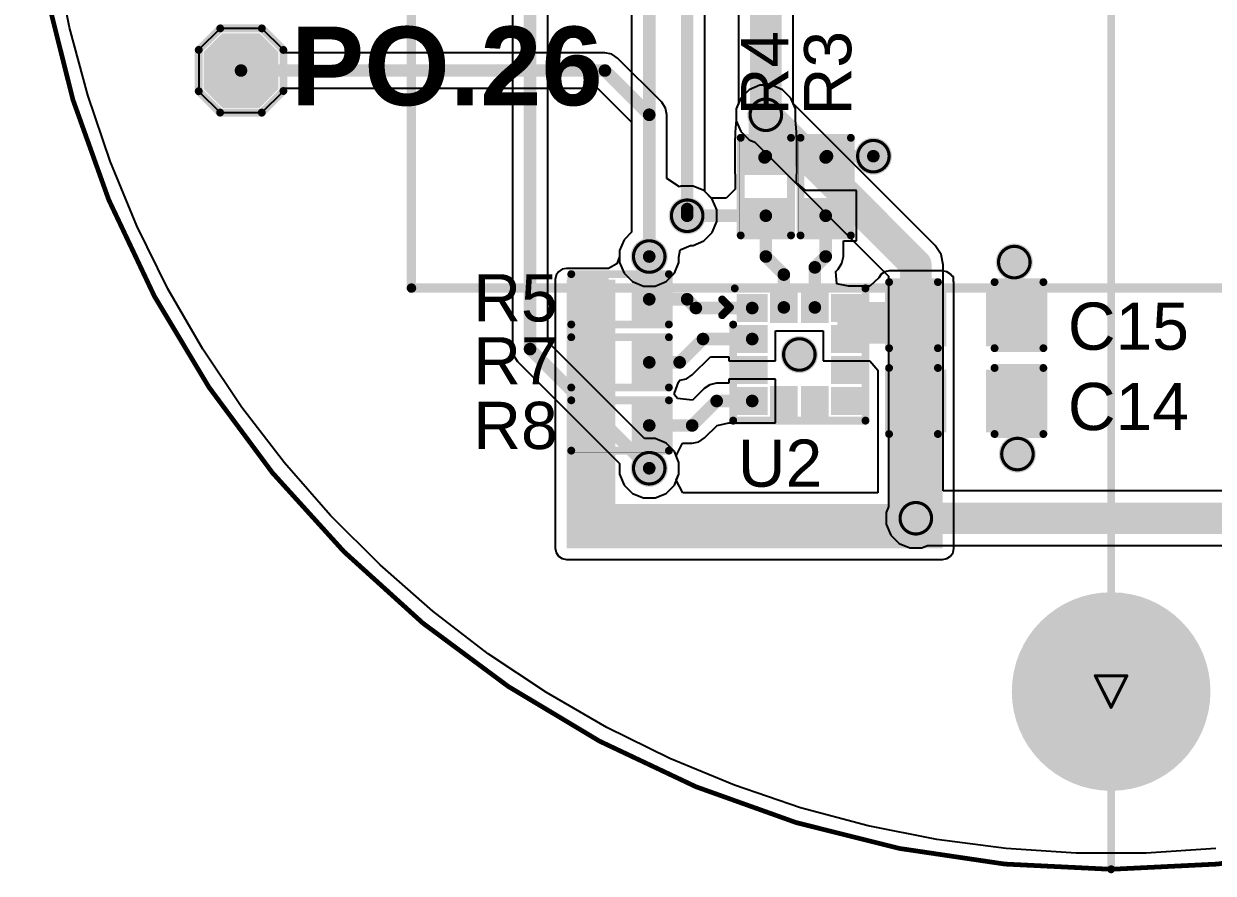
# Model space of a CAD drawing. Header units: inches. Extents: x -18 to 345, y -18 to 43.
# Drawn here: x -17.54 to 1.65, y -17.56 to -3.86 of the extents above; entities that cross this region are included whole.
import ezdxf

# ---------------------------------------------------------------- set-up
doc = ezdxf.new("R2010")
doc.units = ezdxf.units.IN
for name, color, linetype in [('Board Outline', 216, 'Continuous'), ('Bottom Layer', 5, 'Continuous'), ('Bottom Overlay', 54, 'Continuous'), ('Bottom Solder', 6, 'Continuous'), ('Drill Drawing', 1, 'Continuous'), ('Mechanical 1', 6, 'Continuous'), ('Multi-Layer', 9, 'Continuous'), ('Pad Holes', 156, 'Continuous'), ('Top Layer', 1, 'Continuous'), ('Top Overlay', 2, 'Continuous'), ('Top Paste', 8, 'Continuous'), ('Top Solder', 216, 'Continuous'), ('Via Holes', 16, 'Continuous')]:
    doc.layers.add(name, color=color, linetype=linetype)
doc.styles.add('Arial', font='', dxfattribs={"height": 0.2})
doc.styles.add('Arial_Bold', font='', dxfattribs={"height": 0.2})
doc.styles.get('Arial').set_extended_font_data('Arial')
doc.styles.get('Arial_Bold').set_extended_font_data('Arial', bold=True)

# ---------------------------------------------------------------- blocks, each defined once
blk = doc.blocks.new('12_LGA__2_2__5')
at = {"layer": 'Top Layer'}
for points in [[(-0.425, 0.96), (-0.075, 0.96), (-0.075, 0.56), (-0.425, 0.56)], [(0.075, 0.96), (0.425, 0.96), (0.425, 0.56), (0.075, 0.56)], [(-0.96, 0.925), (-0.56, 0.925), (-0.56, 0.575), (-0.96, 0.575)], [(0.56, 0.925), (0.96, 0.925), (0.96, 0.575), (0.56, 0.575)], [(-0.96, 0.425), (-0.56, 0.425), (-0.56, 0.075), (-0.96, 0.075)], [(0.56, 0.425), (0.96, 0.425), (0.96, 0.075), (0.56, 0.075)], [(-0.96, -0.075), (-0.56, -0.075), (-0.56, -0.425), (-0.96, -0.425)], [(0.56, -0.075), (0.96, -0.075), (0.96, -0.425), (0.56, -0.425)], [(-0.96, -0.575), (-0.56, -0.575), (-0.56, -0.925), (-0.96, -0.925)], [(-0.425, -0.56), (-0.075, -0.56), (-0.075, -0.96), (-0.425, -0.96)], [(0.075, -0.56), (0.425, -0.56), (0.425, -0.96), (0.075, -0.96)], [(0.56, -0.575), (0.96, -0.575), (0.96, -0.925), (0.56, -0.925)]]:
    blk.add_hatch(color=1, dxfattribs=at).paths.add_polyline_path(points)
at = {"layer": 'Top Paste'}
for points in [[(-0.425, 0.96), (-0.075, 0.96), (-0.075, 0.56), (-0.425, 0.56)], [(0.075, 0.96), (0.425, 0.96), (0.425, 0.56), (0.075, 0.56)], [(-0.96, 0.925), (-0.56, 0.925), (-0.56, 0.575), (-0.96, 0.575)], [(0.56, 0.925), (0.96, 0.925), (0.96, 0.575), (0.56, 0.575)], [(-0.96, 0.425), (-0.56, 0.425), (-0.56, 0.075), (-0.96, 0.075)], [(0.56, 0.425), (0.96, 0.425), (0.96, 0.075), (0.56, 0.075)], [(-0.96, -0.075), (-0.56, -0.075), (-0.56, -0.425), (-0.96, -0.425)], [(0.56, -0.075), (0.96, -0.075), (0.96, -0.425), (0.56, -0.425)], [(-0.96, -0.575), (-0.56, -0.575), (-0.56, -0.925), (-0.96, -0.925)], [(-0.425, -0.56), (-0.075, -0.56), (-0.075, -0.96), (-0.425, -0.96)], [(0.075, -0.56), (0.425, -0.56), (0.425, -0.96), (0.075, -0.96)], [(0.56, -0.575), (0.96, -0.575), (0.96, -0.925), (0.56, -0.925)]]:
    blk.add_hatch(color=8, dxfattribs=at).paths.add_polyline_path(points)
at = {"layer": 'Top Solder'}
for points in [[(-1.01, 0.975), (-0.51, 0.975), (-0.51, 0.525), (-1.01, 0.525)], [(-0.475, 1.01), (-0.025, 1.01), (-0.025, 0.51), (-0.475, 0.51)], [(0.025, 1.01), (0.475, 1.01), (0.475, 0.51), (0.025, 0.51)], [(0.51, 0.975), (1.01, 0.975), (1.01, 0.525), (0.51, 0.525)], [(-1.01, 0.475), (-0.51, 0.475), (-0.51, 0.025), (-1.01, 0.025)], [(0.51, 0.475), (1.01, 0.475), (1.01, 0.025), (0.51, 0.025)], [(-1.01, -0.025), (-0.51, -0.025), (-0.51, -0.475), (-1.01, -0.475)], [(0.51, -0.025), (1.01, -0.025), (1.01, -0.475), (0.51, -0.475)], [(-1.01, -0.525), (-0.51, -0.525), (-0.51, -0.975), (-1.01, -0.975)], [(-0.475, -0.51), (-0.025, -0.51), (-0.025, -1.01), (-0.475, -1.01)], [(0.025, -0.51), (0.475, -0.51), (0.475, -1.01), (0.025, -1.01)], [(0.51, -0.525), (1.01, -0.525), (1.01, -0.975), (0.51, -0.975)]]:
    blk.add_hatch(color=216, dxfattribs=at).paths.add_polyline_path(points)
at = {"layer": 'Top Overlay', "const_width": 0.127}
for points in [[(-1.041, 1.067), (1.067, 1.067)], [(1.067, -1.067), (1.067, 1.067)], [(-1.245, 0.635), (-1.245, 0.889)], [(-1.245, 0.889), (-1.118, 0.762)], [(-1.245, 0.635), (-1.118, 0.762)], [(-1.067, -1.067), (-1.067, 0.483)], [(-1.067, -1.067), (1.067, -1.067)]]:
    blk.add_lwpolyline(points, dxfattribs=at)
at = {"layer": 'Top Overlay', "const_width": 0.0635}
for points in [[(-1.073, 1.067, 1), (-1.01, 1.067, 1)], [(1.035, 1.067, 1), (1.099, 1.067, 1)], [(1.035, 1.067, 1), (1.099, 1.067, 1)], [(-1.276, 0.889, 1), (-1.213, 0.889, 1)], [(-1.276, 0.889, 1), (-1.213, 0.889, 1)], [(-1.149, 0.762, 1), (-1.086, 0.762, 1)], [(-1.149, 0.762, 1), (-1.086, 0.762, 1)], [(-1.276, 0.635, 1), (-1.213, 0.635, 1)], [(-1.276, 0.635, 1), (-1.213, 0.635, 1)], [(-1.099, 0.483, 1), (-1.035, 0.483, 1)], [(-1.099, -1.067, 1), (-1.035, -1.067, 1)], [(-1.099, -1.067, 1), (-1.035, -1.067, 1)], [(1.035, -1.067, 1), (1.099, -1.067, 1)], [(1.035, -1.067, 1), (1.099, -1.067, 1)]]:
    blk.add_lwpolyline(points, format="xyb", close=True, dxfattribs=at)
blk = doc.blocks.new('T____________0_5___7')
at = {"layer": 'Top Layer'}
blk.add_hatch(color=1, dxfattribs=at).paths.add_polyline_path([(0.25, 0.5), (-0.25, 0.5), (-0.5, 0.25), (-0.5, -0.25), (-0.25, -0.5), (0.25, -0.5), (0.5, -0.25), (0.5, 0.25)])
at = {"layer": 'Top Paste'}
blk.add_hatch(color=8, dxfattribs=at).paths.add_polyline_path([(0.25, 0.5), (-0.25, 0.5), (-0.5, 0.25), (-0.5, -0.25), (-0.25, -0.5), (0.25, -0.5), (0.5, -0.25), (0.5, 0.25)])
at = {"layer": 'Top Solder'}
blk.add_hatch(color=216, dxfattribs=at).paths.add_polyline_path([(0.301, 0.602), (-0.301, 0.602), (-0.602, 0.301), (-0.602, -0.301), (-0.301, -0.602), (0.301, -0.602), (0.602, -0.301), (0.602, 0.301)])
at = {"layer": 'Top Overlay', "const_width": 0.127}
for points in [[(-0.682, 0.333), (-0.336, 0.68)], [(-0.336, 0.68), (0.336, 0.68)], [(0.336, 0.68), (0.684, 0.332)], [(-0.682, -0.334), (-0.682, 0.333)], [(0.684, -0.33), (0.684, 0.332)], [(-0.682, -0.334), (-0.337, -0.679)], [(0.335, -0.679), (0.684, -0.33)], [(-0.337, -0.679), (0.335, -0.679)]]:
    blk.add_lwpolyline(points, dxfattribs=at)
at = {"layer": 'Top Overlay', "const_width": 0.0635}
for points in [[(-0.367, 0.68, 1), (-0.304, 0.68, 1)], [(-0.367, 0.68, 1), (-0.304, 0.68, 1)], [(0.305, 0.68, 1), (0.368, 0.68, 1)], [(0.305, 0.68, 1), (0.368, 0.68, 1)], [(-0.714, 0.333, 1), (-0.65, 0.333, 1)], [(-0.714, 0.333, 1), (-0.65, 0.333, 1)], [(0.652, 0.332, 1), (0.715, 0.332, 1)], [(0.652, 0.332, 1), (0.715, 0.332, 1)], [(-0.714, -0.334, 1), (-0.65, -0.334, 1)], [(-0.714, -0.334, 1), (-0.65, -0.334, 1)], [(0.652, -0.33, 1), (0.715, -0.33, 1)], [(0.652, -0.33, 1), (0.715, -0.33, 1)], [(-0.369, -0.679, 1), (-0.306, -0.679, 1)], [(-0.369, -0.679, 1), (-0.306, -0.679, 1)], [(0.303, -0.679, 1), (0.367, -0.679, 1)], [(0.303, -0.679, 1), (0.367, -0.679, 1)]]:
    blk.add_lwpolyline(points, format="xyb", close=True, dxfattribs=at)
blk = doc.blocks.new('R___0402_13')
at = {"layer": 'Top Layer'}
for points in [[(-0.699, -0.318), (-0.699, 0.318), (-0.241, 0.318), (-0.241, -0.318)], [(0.241, -0.318), (0.241, 0.318), (0.699, 0.318), (0.699, -0.318)]]:
    blk.add_hatch(color=1, dxfattribs=at).paths.add_polyline_path(points)
at = {"layer": 'Top Paste'}
for points in [[(-0.699, -0.318), (-0.699, 0.318), (-0.241, 0.318), (-0.241, -0.318)], [(0.241, -0.318), (0.241, 0.318), (0.699, 0.318), (0.699, -0.318)]]:
    blk.add_hatch(color=8, dxfattribs=at).paths.add_polyline_path(points)
at = {"layer": 'Top Solder'}
for points in [[(-0.754, -0.373), (-0.754, 0.373), (-0.186, 0.373), (-0.186, -0.373)], [(0.186, -0.373), (0.186, 0.373), (0.754, 0.373), (0.754, -0.373)]]:
    blk.add_hatch(color=216, dxfattribs=at).paths.add_polyline_path(points)
at = {"layer": 'Top Overlay'}
for points, const_width in [([(-0.787, -0.406), (-0.787, 0.406)], 0.127), ([(-0.787, 0.406), (0.787, 0.406)], 0.127), ([(0.787, -0.406), (0.787, 0.406)], 0.127), ([(-0.787, -0.406), (0.787, -0.406)], 0.127), ([(-0.813, -0.432), (0.813, -0.432)], 0.00323)]:
    blk.add_lwpolyline(points, dxfattribs=dict(at, const_width=const_width))
for points, const_width in [([(-0.819, 0.406, 1), (-0.756, 0.406, 1)], 0.0635), ([(-0.819, 0.406, 1), (-0.756, 0.406, 1)], 0.0635), ([(0.756, 0.406, 1), (0.819, 0.406, 1)], 0.0635), ([(0.756, 0.406, 1), (0.819, 0.406, 1)], 0.0635), ([(-0.819, -0.406, 1), (-0.756, -0.406, 1)], 0.0635), ([(-0.819, -0.406, 1), (-0.756, -0.406, 1)], 0.0635), ([(0.756, -0.406, 1), (0.819, -0.406, 1)], 0.0635), ([(0.756, -0.406, 1), (0.819, -0.406, 1)], 0.0635), ([(-0.814, -0.432, 1), (-0.812, -0.432, 1)], 0.00161), ([(0.812, -0.432, 1), (0.814, -0.432, 1)], 0.00161)]:
    blk.add_lwpolyline(points, format="xyb", close=True, dxfattribs=dict(at, const_width=const_width))
blk = doc.blocks.new('R___0402_14')
at = {"layer": 'Top Layer'}
for points in [[(-0.699, -0.318), (-0.699, 0.318), (-0.241, 0.318), (-0.241, -0.318)], [(0.241, -0.318), (0.241, 0.318), (0.699, 0.318), (0.699, -0.318)]]:
    blk.add_hatch(color=1, dxfattribs=at).paths.add_polyline_path(points)
at = {"layer": 'Top Paste'}
for points in [[(-0.699, -0.318), (-0.699, 0.318), (-0.241, 0.318), (-0.241, -0.318)], [(0.241, -0.318), (0.241, 0.318), (0.699, 0.318), (0.699, -0.318)]]:
    blk.add_hatch(color=8, dxfattribs=at).paths.add_polyline_path(points)
at = {"layer": 'Top Solder'}
for points in [[(-0.754, -0.373), (-0.754, 0.373), (-0.186, 0.373), (-0.186, -0.373)], [(0.186, -0.373), (0.186, 0.373), (0.754, 0.373), (0.754, -0.373)]]:
    blk.add_hatch(color=216, dxfattribs=at).paths.add_polyline_path(points)
at = {"layer": 'Top Overlay'}
for points, const_width in [([(-0.787, 0.406), (-0.787, -0.406)], 0.127), ([(0.787, 0.406), (-0.787, 0.406)], 0.127), ([(0.787, 0.406), (0.787, -0.406)], 0.127), ([(0.787, -0.406), (-0.787, -0.406)], 0.127), ([(0.813, -0.432), (-0.813, -0.432)], 0.00323)]:
    blk.add_lwpolyline(points, dxfattribs=dict(at, const_width=const_width))
for points, const_width in [([(-0.819, 0.406, 1), (-0.756, 0.406, 1)], 0.0635), ([(-0.819, 0.406, 1), (-0.756, 0.406, 1)], 0.0635), ([(0.756, 0.406, 1), (0.819, 0.406, 1)], 0.0635), ([(0.756, 0.406, 1), (0.819, 0.406, 1)], 0.0635), ([(-0.819, -0.406, 1), (-0.756, -0.406, 1)], 0.0635), ([(-0.819, -0.406, 1), (-0.756, -0.406, 1)], 0.0635), ([(0.756, -0.406, 1), (0.819, -0.406, 1)], 0.0635), ([(0.756, -0.406, 1), (0.819, -0.406, 1)], 0.0635), ([(-0.814, -0.432, 1), (-0.812, -0.432, 1)], 0.00161), ([(0.812, -0.432, 1), (0.814, -0.432, 1)], 0.00161)]:
    blk.add_lwpolyline(points, format="xyb", close=True, dxfattribs=dict(at, const_width=const_width))
blk = doc.blocks.new('R___0402_16')
at = {"layer": 'Top Layer'}
for points in [[(-0.699, -0.318), (-0.699, 0.318), (-0.241, 0.318), (-0.241, -0.318)], [(0.241, -0.318), (0.241, 0.318), (0.699, 0.318), (0.699, -0.318)]]:
    blk.add_hatch(color=1, dxfattribs=at).paths.add_polyline_path(points)
at = {"layer": 'Top Paste'}
for points in [[(-0.699, -0.318), (-0.699, 0.318), (-0.241, 0.318), (-0.241, -0.318)], [(0.241, -0.318), (0.241, 0.318), (0.699, 0.318), (0.699, -0.318)]]:
    blk.add_hatch(color=8, dxfattribs=at).paths.add_polyline_path(points)
at = {"layer": 'Top Solder'}
for points in [[(-0.754, -0.373), (-0.754, 0.373), (-0.186, 0.373), (-0.186, -0.373)], [(0.186, -0.373), (0.186, 0.373), (0.754, 0.373), (0.754, -0.373)]]:
    blk.add_hatch(color=216, dxfattribs=at).paths.add_polyline_path(points)
at = {"layer": 'Top Overlay'}
for points, const_width in [([(-0.787, -0.406), (-0.787, 0.406)], 0.127), ([(-0.787, 0.406), (0.787, 0.406)], 0.127), ([(0.787, -0.406), (0.787, 0.406)], 0.127), ([(-0.787, -0.406), (0.787, -0.406)], 0.127), ([(-0.813, -0.432), (0.813, -0.432)], 0.00323)]:
    blk.add_lwpolyline(points, dxfattribs=dict(at, const_width=const_width))
for points, const_width in [([(-0.819, 0.406, 1), (-0.756, 0.406, 1)], 0.0635), ([(-0.819, 0.406, 1), (-0.756, 0.406, 1)], 0.0635), ([(0.756, 0.406, 1), (0.819, 0.406, 1)], 0.0635), ([(0.756, 0.406, 1), (0.819, 0.406, 1)], 0.0635), ([(-0.819, -0.406, 1), (-0.756, -0.406, 1)], 0.0635), ([(-0.819, -0.406, 1), (-0.756, -0.406, 1)], 0.0635), ([(0.756, -0.406, 1), (0.819, -0.406, 1)], 0.0635), ([(0.756, -0.406, 1), (0.819, -0.406, 1)], 0.0635), ([(-0.814, -0.432, 1), (-0.812, -0.432, 1)], 0.00161), ([(0.812, -0.432, 1), (0.814, -0.432, 1)], 0.00161)]:
    blk.add_lwpolyline(points, format="xyb", close=True, dxfattribs=dict(at, const_width=const_width))
blk = doc.blocks.new('R___0402_17')
at = {"layer": 'Top Layer'}
for points in [[(-0.699, -0.318), (-0.699, 0.317), (-0.241, 0.317), (-0.241, -0.318)], [(0.241, -0.318), (0.241, 0.317), (0.699, 0.317), (0.699, -0.318)]]:
    blk.add_hatch(color=1, dxfattribs=at).paths.add_polyline_path(points)
at = {"layer": 'Top Paste'}
for points in [[(-0.699, -0.318), (-0.699, 0.317), (-0.241, 0.317), (-0.241, -0.318)], [(0.241, -0.318), (0.241, 0.317), (0.699, 0.317), (0.699, -0.318)]]:
    blk.add_hatch(color=8, dxfattribs=at).paths.add_polyline_path(points)
at = {"layer": 'Top Solder'}
for points in [[(-0.754, -0.373), (-0.754, 0.373), (-0.186, 0.373), (-0.186, -0.373)], [(0.186, -0.373), (0.186, 0.373), (0.754, 0.373), (0.754, -0.373)]]:
    blk.add_hatch(color=216, dxfattribs=at).paths.add_polyline_path(points)
at = {"layer": 'Top Overlay'}
for points, const_width in [([(-0.787, -0.406), (-0.787, 0.406)], 0.127), ([(0.787, 0.406), (-0.787, 0.406)], 0.127), ([(0.787, -0.406), (0.787, 0.406)], 0.127), ([(0.787, -0.406), (-0.787, -0.406)], 0.127), ([(0.813, -0.432), (-0.813, -0.432)], 0.00323)]:
    blk.add_lwpolyline(points, dxfattribs=dict(at, const_width=const_width))
for points, const_width in [([(-0.819, 0.406, 1), (-0.756, 0.406, 1)], 0.0635), ([(-0.819, 0.406, 1), (-0.756, 0.406, 1)], 0.0635), ([(0.756, 0.406, 1), (0.819, 0.406, 1)], 0.0635), ([(0.756, 0.406, 1), (0.819, 0.406, 1)], 0.0635), ([(-0.819, -0.406, 1), (-0.756, -0.406, 1)], 0.0635), ([(-0.819, -0.406, 1), (-0.756, -0.406, 1)], 0.0635), ([(0.756, -0.406, 1), (0.819, -0.406, 1)], 0.0635), ([(0.756, -0.406, 1), (0.819, -0.406, 1)], 0.0635), ([(-0.814, -0.432, 1), (-0.812, -0.432, 1)], 0.00161), ([(0.812, -0.432, 1), (0.814, -0.432, 1)], 0.00161)]:
    blk.add_lwpolyline(points, format="xyb", close=True, dxfattribs=dict(at, const_width=const_width))
blk = doc.blocks.new('R___0402_18')
at = {"layer": 'Top Layer'}
for points in [[(-0.699, -0.318), (-0.699, 0.317), (-0.241, 0.317), (-0.241, -0.318)], [(0.241, -0.318), (0.241, 0.317), (0.699, 0.317), (0.699, -0.318)]]:
    blk.add_hatch(color=1, dxfattribs=at).paths.add_polyline_path(points)
at = {"layer": 'Top Paste'}
for points in [[(-0.699, -0.318), (-0.699, 0.317), (-0.241, 0.317), (-0.241, -0.318)], [(0.241, -0.318), (0.241, 0.317), (0.699, 0.317), (0.699, -0.318)]]:
    blk.add_hatch(color=8, dxfattribs=at).paths.add_polyline_path(points)
at = {"layer": 'Top Solder'}
for points in [[(-0.754, -0.373), (-0.754, 0.373), (-0.186, 0.373), (-0.186, -0.373)], [(0.186, -0.373), (0.186, 0.373), (0.754, 0.373), (0.754, -0.373)]]:
    blk.add_hatch(color=216, dxfattribs=at).paths.add_polyline_path(points)
at = {"layer": 'Top Overlay'}
for points, const_width in [([(-0.787, -0.406), (-0.787, 0.406)], 0.127), ([(0.787, 0.406), (-0.787, 0.406)], 0.127), ([(0.787, -0.406), (0.787, 0.406)], 0.127), ([(0.787, -0.406), (-0.787, -0.406)], 0.127), ([(0.813, -0.432), (-0.813, -0.432)], 0.00323)]:
    blk.add_lwpolyline(points, dxfattribs=dict(at, const_width=const_width))
for points, const_width in [([(-0.819, 0.406, 1), (-0.756, 0.406, 1)], 0.0635), ([(-0.819, 0.406, 1), (-0.756, 0.406, 1)], 0.0635), ([(0.756, 0.406, 1), (0.819, 0.406, 1)], 0.0635), ([(0.756, 0.406, 1), (0.819, 0.406, 1)], 0.0635), ([(-0.819, -0.406, 1), (-0.756, -0.406, 1)], 0.0635), ([(-0.819, -0.406, 1), (-0.756, -0.406, 1)], 0.0635), ([(0.756, -0.406, 1), (0.819, -0.406, 1)], 0.0635), ([(0.756, -0.406, 1), (0.819, -0.406, 1)], 0.0635), ([(-0.814, -0.432, 1), (-0.812, -0.432, 1)], 0.00161), ([(0.812, -0.432, 1), (0.814, -0.432, 1)], 0.00161)]:
    blk.add_lwpolyline(points, format="xyb", close=True, dxfattribs=dict(at, const_width=const_width))
blk = doc.blocks.new('CR2032_BS_6_1_B_25')
at = {"layer": 'Bottom Overlay', "const_width": 0.152}
for points in [[(-11.286, -8.122), (-11.286, -2.029)], [(-11.286, -8.122), (10.967, -8.122)]]:
    blk.add_lwpolyline(points, dxfattribs=at)
at = {"layer": 'Bottom Overlay', "const_width": 0.0762}
blk.add_lwpolyline([(-11.324, -8.122, 1), (-11.247, -8.122, 1)], format="xyb", close=True, dxfattribs=at)
blk.add_lwpolyline([(-11.324, -8.122, 1), (-11.247, -8.122, 1)], format="xyb", close=True, dxfattribs=at)
blk = doc.blocks.new('C___0603_29')
at = {"layer": 'Top Layer'}
for points in [[(-0.381, 0.445), (-0.381, -0.445), (-1.143, -0.445), (-1.143, 0.445)], [(1.143, 0.445), (1.143, -0.445), (0.381, -0.445), (0.381, 0.445)]]:
    blk.add_hatch(color=1, dxfattribs=at).paths.add_polyline_path(points)
at = {"layer": 'Top Paste'}
for points in [[(-0.381, 0.445), (-0.381, -0.445), (-1.143, -0.445), (-1.143, 0.445)], [(1.143, 0.445), (1.143, -0.445), (0.381, -0.445), (0.381, 0.445)]]:
    blk.add_hatch(color=8, dxfattribs=at).paths.add_polyline_path(points)
at = {"layer": 'Top Solder'}
for points in [[(-0.321, 0.504), (-0.321, -0.504), (-1.203, -0.504), (-1.203, 0.504)], [(1.203, 0.504), (1.203, -0.504), (0.321, -0.504), (0.321, 0.504)]]:
    blk.add_hatch(color=216, dxfattribs=at).paths.add_polyline_path(points)
at = {"layer": 'Top Overlay', "const_width": 0.127}
for points in [[(-1.245, -0.533), (-1.245, 0.533)], [(-1.245, 0.533), (-0.457, 0.533)], [(0.457, 0.533), (1.245, 0.533)], [(1.245, -0.533), (1.245, 0.533)], [(-1.245, -0.533), (-0.457, -0.533)], [(0.457, -0.533), (1.245, -0.533)]]:
    blk.add_lwpolyline(points, dxfattribs=at)
at = {"layer": 'Top Overlay', "const_width": 0.0635}
for points in [[(-1.276, 0.533, 1), (-1.213, 0.533, 1)], [(-1.276, 0.533, 1), (-1.213, 0.533, 1)], [(-0.489, 0.533, 1), (-0.425, 0.533, 1)], [(0.425, 0.533, 1), (0.489, 0.533, 1)], [(1.213, 0.533, 1), (1.276, 0.533, 1)], [(1.213, 0.533, 1), (1.276, 0.533, 1)], [(-1.276, -0.533, 1), (-1.213, -0.533, 1)], [(-1.276, -0.533, 1), (-1.213, -0.533, 1)], [(-0.489, -0.533, 1), (-0.425, -0.533, 1)], [(0.425, -0.533, 1), (0.489, -0.533, 1)], [(1.213, -0.533, 1), (1.276, -0.533, 1)], [(1.213, -0.533, 1), (1.276, -0.533, 1)]]:
    blk.add_lwpolyline(points, format="xyb", close=True, dxfattribs=at)
blk = doc.blocks.new('C___0603_30')
at = {"layer": 'Top Layer'}
for points in [[(-0.381, 0.445), (-0.381, -0.445), (-1.143, -0.445), (-1.143, 0.445)], [(1.143, 0.445), (1.143, -0.445), (0.381, -0.445), (0.381, 0.445)]]:
    blk.add_hatch(color=1, dxfattribs=at).paths.add_polyline_path(points)
at = {"layer": 'Top Paste'}
for points in [[(-0.381, 0.445), (-0.381, -0.445), (-1.143, -0.445), (-1.143, 0.445)], [(1.143, 0.445), (1.143, -0.445), (0.381, -0.445), (0.381, 0.445)]]:
    blk.add_hatch(color=8, dxfattribs=at).paths.add_polyline_path(points)
at = {"layer": 'Top Solder'}
for points in [[(-0.321, 0.504), (-0.321, -0.504), (-1.203, -0.504), (-1.203, 0.504)], [(1.203, 0.504), (1.203, -0.504), (0.321, -0.504), (0.321, 0.504)]]:
    blk.add_hatch(color=216, dxfattribs=at).paths.add_polyline_path(points)
at = {"layer": 'Top Overlay', "const_width": 0.127}
for points in [[(-1.245, 0.533), (-1.245, -0.533)], [(-0.457, 0.533), (-1.245, 0.533)], [(1.245, 0.533), (0.457, 0.533)], [(1.245, 0.533), (1.245, -0.533)], [(-0.457, -0.533), (-1.245, -0.533)], [(1.245, -0.533), (0.457, -0.533)]]:
    blk.add_lwpolyline(points, dxfattribs=at)
at = {"layer": 'Top Overlay', "const_width": 0.0635}
for points in [[(-1.276, 0.533, 1), (-1.213, 0.533, 1)], [(-1.276, 0.533, 1), (-1.213, 0.533, 1)], [(-0.489, 0.533, 1), (-0.425, 0.533, 1)], [(0.425, 0.533, 1), (0.489, 0.533, 1)], [(1.213, 0.533, 1), (1.276, 0.533, 1)], [(1.213, 0.533, 1), (1.276, 0.533, 1)], [(-1.276, -0.533, 1), (-1.213, -0.533, 1)], [(-1.276, -0.533, 1), (-1.213, -0.533, 1)], [(-0.489, -0.533, 1), (-0.425, -0.533, 1)], [(0.425, -0.533, 1), (0.489, -0.533, 1)], [(1.213, -0.533, 1), (1.276, -0.533, 1)], [(1.213, -0.533, 1), (1.276, -0.533, 1)]]:
    blk.add_lwpolyline(points, format="xyb", close=True, dxfattribs=at)

msp = doc.modelspace()

# ---------------------------------------------------------------- hatches: boundary and pattern name
at = {"layer": 'Bottom Layer'}
h = msp.add_hatch(color=5, dxfattribs=at)
edge = h.paths.add_edge_path()
edge.add_arc((-5.569, -5.326), 0.3, 0, 360)
h = msp.add_hatch(color=5, dxfattribs=at)
edge = h.paths.add_edge_path()
edge.add_arc((-3.835, -5.994), 0.3, 0, 360)
h = msp.add_hatch(color=5, dxfattribs=at)
edge = h.paths.add_edge_path()
edge.add_arc((-6.838, -6.955), 0.3, 0, 360)
h = msp.add_hatch(color=5, dxfattribs=at)
edge = h.paths.add_edge_path()
edge.add_arc((-7.45, -7.613), 0.3, 0, 360)
h = msp.add_hatch(color=5, dxfattribs=at)
edge = h.paths.add_edge_path()
edge.add_arc((-1.562, -7.703), 0.3, 0, 360)
h = msp.add_hatch(color=5, dxfattribs=at)
edge = h.paths.add_edge_path()
edge.add_arc((-5.029, -9.194), 0.3, 0, 360)
h = msp.add_hatch(color=5, dxfattribs=at)
edge = h.paths.add_edge_path()
edge.add_arc((-1.511, -10.8), 0.3, 0, 360)
h = msp.add_hatch(color=5, dxfattribs=at)
edge = h.paths.add_edge_path()
edge.add_arc((-7.45, -11.029), 0.3, 0, 360)
h = msp.add_hatch(color=5, dxfattribs=at)
edge = h.paths.add_edge_path()
edge.add_arc((-3.15, -11.836), 0.3, 0, 360)
h = msp.add_hatch(color=5, dxfattribs=at)
edge = h.paths.add_edge_path()
edge.add_arc((0, -14.632), 1.5, 0, 360)
at = {"layer": 'Bottom Solder'}
h = msp.add_hatch(color=6, dxfattribs=at)
edge = h.paths.add_edge_path()
edge.add_arc((0, -14.632), 1.602, 0, 360)
at = {"layer": 'Multi-Layer'}
h = msp.add_hatch(color=9, dxfattribs=at)
edge = h.paths.add_edge_path()
edge.add_arc((0, -14.632), 1.5, 0, 360)
at = {"layer": 'Pad Holes'}
h = msp.add_hatch(color=7, dxfattribs=at)
edge = h.paths.add_edge_path()
edge.add_arc((0, -14.632), 1, 0, 360)
at = {"layer": 'Top Layer'}
h = msp.add_hatch(color=1, dxfattribs=at)
edge = h.paths.add_edge_path()
edge.add_arc((-5.569, -5.326), 0.3, 0, 360)
h = msp.add_hatch(color=1, dxfattribs=at)
edge = h.paths.add_edge_path()
edge.add_arc((-3.835, -5.994), 0.3, 0, 360)
for points in [[(-5.887, -6.269), (-5.252, -6.269), (-5.252, -5.787), (-5.887, -5.787)], [(-8.783, -12.319), (-7.996, -12.319), (-7.996, -7.986), (-8.783, -7.986)], [(-3.581, -12.319), (-2.718, -12.319), (-2.718, -8.026), (-3.581, -8.026)], [(-4.418, -9.02), (-2.718, -9.02), (-2.718, -8.345), (-4.418, -8.345)], [(-8.783, -12.319), (-2.718, -12.319), (-2.718, -11.608), (-8.783, -11.608)]]:
    msp.add_hatch(color=1, dxfattribs=at).paths.add_polyline_path(points)
h = msp.add_hatch(color=1, dxfattribs=at)
edge = h.paths.add_edge_path()
edge.add_arc((-6.838, -6.955), 0.3, 0, 360)
h = msp.add_hatch(color=1, dxfattribs=at)
edge = h.paths.add_edge_path()
edge.add_arc((-7.45, -7.613), 0.3, 0, 360)
h = msp.add_hatch(color=1, dxfattribs=at)
edge = h.paths.add_edge_path()
edge.add_arc((-1.562, -7.703), 0.3, 0, 360)
h = msp.add_hatch(color=1, dxfattribs=at)
edge = h.paths.add_edge_path()
edge.add_arc((-5.029, -9.194), 0.3, 0, 360)
h = msp.add_hatch(color=1, dxfattribs=at)
edge = h.paths.add_edge_path()
edge.add_arc((-1.511, -10.8), 0.3, 0, 360)
h = msp.add_hatch(color=1, dxfattribs=at)
edge = h.paths.add_edge_path()
edge.add_arc((-7.45, -11.029), 0.3, 0, 360)
h = msp.add_hatch(color=1, dxfattribs=at)
edge = h.paths.add_edge_path()
edge.add_arc((-3.15, -11.836), 0.3, 0, 360)
h = msp.add_hatch(color=1, dxfattribs=at)
edge = h.paths.add_edge_path()
edge.add_arc((0, -14.632), 1.5, 0, 360)
at = {"layer": 'Top Solder'}
h = msp.add_hatch(color=216, dxfattribs=at)
edge = h.paths.add_edge_path()
edge.add_arc((0, -14.632), 1.602, 0, 360)
at = {"layer": 'Via Holes'}
h = msp.add_hatch(color=7, dxfattribs=at)
edge = h.paths.add_edge_path()
edge.add_arc((-5.569, -5.326), 0.15, 0, 360)
h = msp.add_hatch(color=7, dxfattribs=at)
edge = h.paths.add_edge_path()
edge.add_arc((-3.835, -5.994), 0.15, 0, 360)
h = msp.add_hatch(color=7, dxfattribs=at)
edge = h.paths.add_edge_path()
edge.add_arc((-6.838, -6.955), 0.15, 0, 360)
h = msp.add_hatch(color=7, dxfattribs=at)
edge = h.paths.add_edge_path()
edge.add_arc((-7.45, -7.613), 0.15, 0, 360)
h = msp.add_hatch(color=7, dxfattribs=at)
edge = h.paths.add_edge_path()
edge.add_arc((-1.562, -7.703), 0.15, 0, 360)
h = msp.add_hatch(color=7, dxfattribs=at)
edge = h.paths.add_edge_path()
edge.add_arc((-5.029, -9.194), 0.15, 0, 360)
h = msp.add_hatch(color=7, dxfattribs=at)
edge = h.paths.add_edge_path()
edge.add_arc((-1.511, -10.8), 0.15, 0, 360)
h = msp.add_hatch(color=7, dxfattribs=at)
edge = h.paths.add_edge_path()
edge.add_arc((-7.45, -11.029), 0.15, 0, 360)
h = msp.add_hatch(color=7, dxfattribs=at)
edge = h.paths.add_edge_path()
edge.add_arc((-3.15, -11.836), 0.15, 0, 360)

# ---------------------------------------------------------------- linework, layer by layer
at = {"layer": 'Board Outline', "const_width": 0.076}
msp.add_lwpolyline([(17.5, 0, 1), (-17.5, 0, 1)], format="xyb", close=True, dxfattribs=at)
at = {"layer": 'Bottom Layer'}
for p, q in [((-7.735, 6.188), (-7.735, -7.222)), ((-6.01, 1.136), (-6.01, -5.141)), ((-5.129, -5.141), (-5.129, 0.954)), ((-9.657, -2.651), (-9.657, -9.106)), ((-9.088, -8.988), (-9.088, -2.651)), ((-16.8, -3.917), (-17.02, -2.81)), ((-6.553, -6.564), (-6.553, -3.117)), ((-16.507, -5.008), (-16.8, -3.917)), ((-16.145, -6.076), (-16.507, -5.008)), ((-6.01, -5.141), (-6.047, -5.231)), ((-5.127, -5.146), (-5.129, -5.141)), ((-2.838, -7.435), (-5.127, -5.146)), ((-6.047, -5.231), (-6.047, -5.421)), ((-6.047, -5.421), (-5.974, -5.597)), ((-5.974, -5.597), (-5.84, -5.731)), ((-5.84, -5.731), (-5.749, -5.769)), ((-5.749, -5.769), (-3.59, -7.928)), ((-15.713, -7.119), (-16.145, -6.076)), ((-6.433, -6.685), (-6.553, -6.564)), ((-6.36, -6.86), (-6.433, -6.685)), ((-6.36, -7.05), (-6.36, -6.86)), ((-6.433, -7.226), (-6.36, -7.05)), ((-15.213, -8.132), (-15.713, -7.119)), ((-7.735, -7.222), (-7.855, -7.343)), ((-6.568, -7.36), (-6.433, -7.226)), ((-7.855, -7.343), (-7.928, -7.518)), ((-6.949, -7.507), (-6.787, -7.433)), ((-6.787, -7.433), (-6.743, -7.433)), ((-6.743, -7.433), (-6.568, -7.36)), ((-2.743, -7.578), (-2.838, -7.435)), ((-7.928, -7.518), (-7.928, -7.708)), ((-6.972, -7.621), (-6.949, -7.507)), ((-6.972, -7.708), (-6.972, -7.621)), ((-2.709, -7.746), (-2.743, -7.578)), ((-7.928, -7.708), (-7.855, -7.884)), ((-7.045, -7.884), (-6.972, -7.708)), ((-2.709, -11.396), (-2.709, -7.746)), ((-7.855, -7.884), (-7.721, -8.018)), ((-7.721, -8.018), (-7.545, -8.091)), ((-7.355, -8.091), (-7.179, -8.018)), ((-7.179, -8.018), (-7.045, -7.884)), ((-3.59, -7.928), (-3.59, -11.651)), ((-14.649, -9.109), (-15.213, -8.132)), ((-7.545, -8.091), (-7.355, -8.091)), ((-7.525, -10.551), (-9.088, -8.988)), ((-14.022, -10.048), (-14.649, -9.109)), ((-9.657, -9.106), (-9.657, -9.106)), ((-9.657, -9.106), (-9.636, -9.215)), ((-9.636, -9.215), (-9.574, -9.308)), ((-9.574, -9.308), (-7.928, -10.954)), ((-13.335, -10.943), (-14.022, -10.048)), ((-7.355, -10.551), (-7.525, -10.551)), ((-7.179, -10.624), (-7.355, -10.551)), ((-7.045, -10.758), (-7.179, -10.624)), ((-6.972, -10.934), (-7.045, -10.758)), ((-6.972, -11.124), (-6.972, -10.934)), ((-12.59, -11.792), (-13.335, -10.943)), ((-7.928, -10.954), (-7.928, -11.124)), ((-7.928, -11.124), (-7.855, -11.3)), ((-7.045, -11.3), (-6.972, -11.124)), ((-7.855, -11.3), (-7.721, -11.434)), ((-7.179, -11.434), (-7.045, -11.3)), ((-7.721, -11.434), (-7.545, -11.507)), ((-7.545, -11.507), (-7.355, -11.507)), ((-7.355, -11.507), (-7.179, -11.434)), ((2.058, -11.396), (-2.709, -11.396)), ((-3.59, -11.651), (-3.627, -11.741)), ((-11.792, -12.59), (-12.59, -11.792)), ((-3.627, -11.741), (-3.627, -11.931)), ((-3.627, -11.931), (-3.555, -12.107)), ((-3.555, -12.107), (-3.42, -12.241)), ((-3.42, -12.241), (-3.245, -12.314)), ((-3.055, -12.314), (-2.964, -12.277)), ((-2.964, -12.277), (1.875, -12.277)), ((-3.245, -12.314), (-3.055, -12.314)), ((-10.943, -13.335), (-11.792, -12.59)), ((-10.048, -14.022), (-10.943, -13.335)), ((-9.109, -14.649), (-10.048, -14.022)), ((-8.132, -15.213), (-9.109, -14.649)), ((-7.119, -15.713), (-8.132, -15.213)), ((-6.076, -16.145), (-7.119, -15.713)), ((-5.008, -16.507), (-6.076, -16.145)), ((-3.917, -16.8), (-5.008, -16.507)), ((-2.81, -17.02), (-3.917, -16.8)), ((-1.691, -17.167), (-2.81, -17.02)), ((-0.564, -17.241), (-1.691, -17.167)), ((0, -17.241), (-0.564, -17.241)), ((0.564, -17.241), (0, -17.241)), ((1.691, -17.167), (0.564, -17.241))]:
    msp.add_line(p, q, dxfattribs=at)
for points, const_width in [([(-7.45, -7.613), (-7.45, 6.579)], 0.203), ([(-5.569, -5.289), (-5.569, 1.136)], 0.508), ([(-9.373, -9.106), (-9.373, -2.261)], 0.203), ([(-6.838, -6.848), (-6.838, -3.117)], 0.203), ([(-5.588, -5.308), (-5.569, -5.289)], 0.508), ([(-5.588, -5.308), (-5.569, -5.326)], 0.508), ([(-5.569, -5.326), (-3.15, -7.746)], 0.508), ([(-6.838, -6.955), (-6.838, -6.848)], 0.203), ([(-3.15, -11.836), (-3.15, -7.746)], 0.508), ([(-9.373, -9.106), (-7.45, -11.029)], 0.203), ([(-3.15, -11.836), (2.058, -11.836)], 0.508)]:
    msp.add_lwpolyline(points, dxfattribs=dict(at, const_width=const_width))
for points, const_width in [([(-5.715, -5.308, 1), (-5.461, -5.308, 1)], 0.254), ([(-5.715, -5.308, 1), (-5.461, -5.308, 1)], 0.254), ([(-5.696, -5.289, 1), (-5.442, -5.289, 1)], 0.254), ([(-5.696, -5.289, 1), (-5.442, -5.289, 1)], 0.254), ([(-5.696, -5.326, 1), (-5.442, -5.326, 1)], 0.254), ([(-5.696, -5.326, 1), (-5.442, -5.326, 1)], 0.254), ([(-6.889, -6.848, 1), (-6.787, -6.848, 1)], 0.102), ([(-6.889, -6.848, 1), (-6.787, -6.848, 1)], 0.102), ([(-6.889, -6.955, 1), (-6.787, -6.955, 1)], 0.102), ([(-7.501, -7.613, 1), (-7.399, -7.613, 1)], 0.102), ([(-3.277, -7.746, 1), (-3.023, -7.746, 1)], 0.254), ([(-3.277, -7.746, 1), (-3.023, -7.746, 1)], 0.254), ([(-9.423, -9.106, 1), (-9.322, -9.106, 1)], 0.102), ([(-9.423, -9.106, 1), (-9.322, -9.106, 1)], 0.102), ([(-7.501, -11.029, 1), (-7.399, -11.029, 1)], 0.102), ([(-3.277, -11.836, 1), (-3.023, -11.836, 1)], 0.254), ([(-3.277, -11.836, 1), (-3.023, -11.836, 1)], 0.254)]:
    msp.add_lwpolyline(points, format="xyb", close=True, dxfattribs=dict(at, const_width=const_width))
at = {"layer": 'Drill Drawing'}
for points, const_width in [([(-5.315, -5.326, 1), (-5.823, -5.326, 1)], 0.0508), ([(-5.836, -5.326, 1), (-5.811, -5.326, 1)], 0.0254), ([(-5.328, -5.326, 1), (-5.303, -5.326, 1)], 0.0254), ([(-3.581, -5.994, 1), (-4.089, -5.994, 1)], 0.0508), ([(-4.102, -5.994, 1), (-4.077, -5.994, 1)], 0.0254), ([(-3.594, -5.994, 1), (-3.569, -5.994, 1)], 0.0254), ([(-6.584, -6.955, 1), (-7.092, -6.955, 1)], 0.0508), ([(-7.105, -6.955, 1), (-7.08, -6.955, 1)], 0.0254), ([(-6.597, -6.955, 1), (-6.572, -6.955, 1)], 0.0254), ([(-7.196, -7.613, 1), (-7.704, -7.613, 1)], 0.0508), ([(-1.308, -7.703, 1), (-1.816, -7.703, 1)], 0.0508), ([(-7.717, -7.613, 1), (-7.691, -7.613, 1)], 0.0254), ([(-7.209, -7.613, 1), (-7.183, -7.613, 1)], 0.0254), ([(-1.829, -7.703, 1), (-1.803, -7.703, 1)], 0.0254), ([(-1.321, -7.703, 1), (-1.295, -7.703, 1)], 0.0254), ([(-4.775, -9.194, 1), (-5.283, -9.194, 1)], 0.0508), ([(-5.296, -9.194, 1), (-5.27, -9.194, 1)], 0.0254), ([(-4.788, -9.194, 1), (-4.762, -9.194, 1)], 0.0254), ([(-1.257, -10.8, 1), (-1.765, -10.8, 1)], 0.0508), ([(-7.196, -11.029, 1), (-7.704, -11.029, 1)], 0.0508), ([(-1.778, -10.8, 1), (-1.753, -10.8, 1)], 0.0254), ([(-1.27, -10.8, 1), (-1.245, -10.8, 1)], 0.0254), ([(-7.717, -11.029, 1), (-7.691, -11.029, 1)], 0.0254), ([(-7.209, -11.029, 1), (-7.183, -11.029, 1)], 0.0254), ([(-2.896, -11.836, 1), (-3.404, -11.836, 1)], 0.0508), ([(-3.416, -11.836, 1), (-3.391, -11.836, 1)], 0.0254), ([(-2.908, -11.836, 1), (-2.883, -11.836, 1)], 0.0254), ([(-0.267, -14.378, 1), (-0.241, -14.378, 1)], 0.0254), ([(-0.267, -14.378, 1), (-0.241, -14.378, 1)], 0.0254), ([(0.241, -14.378, 1), (0.267, -14.378, 1)], 0.0254), ([(0.241, -14.378, 1), (0.267, -14.378, 1)], 0.0254), ([(-0.013, -14.886, 1), (0.013, -14.886, 1)], 0.0254), ([(-0.013, -14.886, 1), (0.013, -14.886, 1)], 0.0254)]:
    msp.add_lwpolyline(points, format="xyb", close=True, dxfattribs=dict(at, const_width=const_width))
at = {"layer": 'Drill Drawing', "const_width": 0.0508}
for points in [[(-0.254, -14.378), (0.254, -14.378)], [(-0.254, -14.378), (0, -14.886)], [(0, -14.886), (0.254, -14.378)]]:
    msp.add_lwpolyline(points, dxfattribs=at)
at = {"layer": 'Mechanical 1', "const_width": 0.127}
msp.add_lwpolyline([(0, -17.5), (0, 0)], dxfattribs=at)
at = {"layer": 'Mechanical 1', "const_width": 0.0635}
msp.add_lwpolyline([(-0.032, -17.5, 1), (0.032, -17.5, 1)], format="xyb", close=True, dxfattribs=at)
at = {"layer": 'Top Layer'}
for p, q in [((-16.8, -3.917), (-17.02, -2.81)), ((-16.507, -5.008), (-16.8, -3.917)), ((-14.373, -3.934), (-14.712, -4.273)), ((-13.696, -3.934), (-14.373, -3.934)), ((-13.357, -4.273), (-13.696, -3.934)), ((-14.712, -4.273), (-14.712, -4.951)), ((-13.357, -4.327), (-13.357, -4.273)), ((-8.164, -4.327), (-13.357, -4.327)), ((-8.055, -4.349), (-8.164, -4.327)), ((-8.164, -4.327), (-8.164, -4.327)), ((-7.963, -4.41), (-8.055, -4.349)), ((-7.248, -5.125), (-7.963, -4.41)), ((-14.712, -4.951), (-14.373, -5.29)), ((-13.696, -5.29), (-13.357, -4.951)), ((-13.357, -4.951), (-13.357, -4.897)), ((-13.357, -4.897), (-8.282, -4.897)), ((-8.282, -4.897), (-7.735, -5.444)), ((-5.84, -4.921), (-5.974, -5.056)), ((-5.664, -4.849), (-5.84, -4.921)), ((-5.474, -4.849), (-5.664, -4.849)), ((-5.299, -4.921), (-5.474, -4.849)), ((-5.164, -5.056), (-5.299, -4.921)), ((-16.145, -6.076), (-16.507, -5.008)), ((-7.187, -5.217), (-7.248, -5.125)), ((-7.248, -5.125), (-7.248, -5.125)), ((-5.974, -5.056), (-6.047, -5.231)), ((-5.092, -5.231), (-5.164, -5.056)), ((-14.373, -5.29), (-13.696, -5.29)), ((-7.165, -5.326), (-7.187, -5.217)), ((-7.165, -6.354), (-7.165, -5.326)), ((-6.047, -5.231), (-6.047, -5.407)), ((-5.092, -5.407), (-5.092, -5.231)), ((-7.735, -5.444), (-7.735, -7.222)), ((-6.047, -5.407), (-6.065, -5.609)), ((-5.074, -5.609), (-5.092, -5.407)), ((-6.065, -5.609), (-6.068, -5.787)), ((-5.071, -5.787), (-5.074, -5.609)), ((-6.068, -5.787), (-6.068, -5.807)), ((-6.068, -5.807), (-6.068, -6.269)), ((-5.071, -5.807), (-5.071, -5.787)), ((-5.071, -6.269), (-5.071, -5.807)), ((-15.713, -7.119), (-16.145, -6.076)), ((-6.068, -6.269), (-6.065, -6.287)), ((-6.065, -6.287), (-6.065, -6.527)), ((-5.074, -6.287), (-5.071, -6.269)), ((-5.074, -6.422), (-5.074, -6.287)), ((-6.962, -6.489), (-7.165, -6.354)), ((-6.933, -6.477), (-6.962, -6.489)), ((-6.743, -6.477), (-6.933, -6.477)), ((-6.568, -6.55), (-6.743, -6.477)), ((-4.923, -6.549), (-5.074, -6.422)), ((-6.447, -6.67), (-6.568, -6.55)), ((-6.208, -6.67), (-6.447, -6.67)), ((-6.065, -6.527), (-6.208, -6.67)), ((-4.109, -6.549), (-4.923, -6.549)), ((-4.109, -7.362), (-4.109, -6.549)), ((-15.213, -8.132), (-15.713, -7.119)), ((-7.735, -7.222), (-7.855, -7.343)), ((-7.855, -7.343), (-7.928, -7.518)), ((-4.319, -7.613), (-4.319, -7.362)), ((-4.319, -7.362), (-4.109, -7.362)), ((-7.928, -7.611), (-7.97, -7.731)), ((-7.928, -7.518), (-7.928, -7.611)), ((-4.341, -7.722), (-4.319, -7.613)), ((-4.319, -7.613), (-4.319, -7.613)), ((-8.912, -7.858), (-8.951, -7.916)), ((-8.853, -7.818), (-8.912, -7.858)), ((-8.783, -7.805), (-8.853, -7.818)), ((-8.108, -7.805), (-8.783, -7.805)), ((-7.97, -7.731), (-8.108, -7.805)), ((-4.441, -7.853), (-4.403, -7.815)), ((-4.426, -8.056), (-4.441, -7.853)), ((-4.403, -7.815), (-4.341, -7.722)), ((-3.651, -7.858), (-3.71, -7.898)), ((-3.581, -7.844), (-3.651, -7.858)), ((-2.718, -7.844), (-3.581, -7.844)), ((-2.648, -7.858), (-2.718, -7.844)), ((-2.59, -7.898), (-2.648, -7.858)), ((-8.951, -7.916), (-8.965, -7.986)), ((-8.965, -7.986), (-8.965, -11.608)), ((-4.237, -8.091), (-4.426, -8.056)), ((-3.749, -7.956), (-3.891, -8.091)), ((-3.71, -7.898), (-3.749, -7.956)), ((-2.563, -7.937), (-2.59, -7.898)), ((-2.54, -7.937), (-2.563, -7.937)), ((-2.54, -8.008), (-2.54, -7.937)), ((-2.537, -8.026), (-2.54, -8.008)), ((-2.537, -12.319), (-2.537, -8.026)), ((-14.649, -9.109), (-15.213, -8.132)), ((-3.891, -8.091), (-4.237, -8.091)), ((-5.411, -9.297), (-5.411, -8.812)), ((-5.411, -8.812), (-4.647, -8.812)), ((-4.647, -8.812), (-4.647, -9.297)), ((-14.022, -10.048), (-14.649, -9.109)), ((-6.758, -9.523), (-6.464, -9.229)), ((-6.464, -9.229), (-6.167, -9.229)), ((-6.167, -9.229), (-6.167, -9.297)), ((-6.167, -9.297), (-5.411, -9.297)), ((-4.647, -9.297), (-3.891, -9.297)), ((-3.891, -9.297), (-3.763, -9.447)), ((-6.959, -9.606), (-6.85, -9.584)), ((-6.85, -9.584), (-6.758, -9.523)), ((-5.411, -9.591), (-6.167, -9.591)), ((-6.167, -9.591), (-6.167, -9.659)), ((-5.411, -10.297), (-5.411, -9.591)), ((-3.763, -9.447), (-3.763, -11.427)), ((-7.043, -9.816), (-6.977, -9.641)), ((-6.977, -9.641), (-6.959, -9.606)), ((-6.564, -9.743), (-6.75, -9.928)), ((-6.472, -9.681), (-6.564, -9.743)), ((-6.564, -9.743), (-6.564, -9.743)), ((-6.363, -9.659), (-6.472, -9.681)), ((-6.167, -9.659), (-6.363, -9.659)), ((-6.363, -9.659), (-6.363, -9.659)), ((-7.043, -9.844), (-7.043, -9.816)), ((-6.996, -9.905), (-7.043, -9.844)), ((-6.75, -9.928), (-6.996, -9.905)), ((-13.335, -10.943), (-14.022, -10.048)), ((-6.556, -10.54), (-6.353, -10.337)), ((-6.353, -10.337), (-6.167, -10.297)), ((-6.167, -10.297), (-6.167, -10.297)), ((-6.167, -10.297), (-5.411, -10.297)), ((-6.648, -10.602), (-6.556, -10.54)), ((-7.016, -10.827), (-6.916, -10.624)), ((-6.916, -10.624), (-6.757, -10.624)), ((-6.757, -10.624), (-6.648, -10.602)), ((-6.757, -10.624), (-6.757, -10.624)), ((-6.972, -10.934), (-7.016, -10.827)), ((-6.972, -11.124), (-6.972, -10.934)), ((-12.59, -11.792), (-13.335, -10.943)), ((-7.013, -11.223), (-6.972, -11.124)), ((-6.906, -11.427), (-7.013, -11.223)), ((-3.763, -11.427), (-6.906, -11.427)), ((-8.965, -11.608), (-8.965, -12.319)), ((-11.792, -12.59), (-12.59, -11.792)), ((-8.965, -12.319), (-8.951, -12.388)), ((-8.951, -12.388), (-8.912, -12.447)), ((-8.912, -12.447), (-8.853, -12.486)), ((-2.648, -12.486), (-2.59, -12.447)), ((-2.59, -12.447), (-2.55, -12.388)), ((-2.55, -12.388), (-2.537, -12.319)), ((-10.943, -13.335), (-11.792, -12.59)), ((-8.853, -12.486), (-8.783, -12.5)), ((-8.783, -12.5), (-2.718, -12.5)), ((-2.718, -12.5), (-2.648, -12.486)), ((-10.048, -14.022), (-10.943, -13.335)), ((-9.109, -14.649), (-10.048, -14.022)), ((-8.132, -15.213), (-9.109, -14.649)), ((-7.119, -15.713), (-8.132, -15.213)), ((-6.076, -16.145), (-7.119, -15.713)), ((-5.008, -16.507), (-6.076, -16.145)), ((-3.917, -16.8), (-5.008, -16.507)), ((-2.81, -17.02), (-3.917, -16.8)), ((-1.691, -17.167), (-2.81, -17.02)), ((-0.564, -17.241), (-1.691, -17.167)), ((0, -17.241), (-0.564, -17.241)), ((0.564, -17.241), (0, -17.241)), ((1.691, -17.167), (0.564, -17.241))]:
    msp.add_line(p, q, dxfattribs=at)
for points, const_width in [([(-14.034, -4.612), (-8.164, -4.612)], 0.203), ([(-8.164, -4.612), (-7.45, -5.326)], 0.203), ([(-5.569, -5.994), (-5.569, -5.326)], 0.559), ([(-7.45, -7.613), (-7.45, -5.326)], 0.203), ([(-5.59, -6.015), (-5.569, -5.994)], 0.203), ([(-4.604, -6.015), (-4.583, -5.994)], 0.203), ([(-4.583, -5.994), (-3.835, -5.994)], 0.203), ([(-6.838, -6.955), (-5.569, -6.955)], 0.203), ([(-5.569, -7.613), (-5.569, -6.955)], 0.203), ([(-4.604, -7.613), (-4.604, -6.955)], 0.203), ([(-7.45, -8.303), (-7.45, -7.613)], 0.203), ([(-5.569, -7.613), (-5.279, -7.904)], 0.203), ([(-4.779, -7.788), (-4.604, -7.613)], 0.203), ([(-5.279, -8.434), (-5.279, -7.904)], 0.203), ([(-4.779, -8.434), (-4.779, -7.788)], 0.203), ([(-7.45, -8.303), (-6.838, -8.303)], 0.203), ([(-6.838, -8.303), (-6.697, -8.444)], 0.203), ([(-6.697, -8.444), (-5.789, -8.444)], 0.203), ([(-6.959, -9.321), (-6.582, -8.944)], 0.203), ([(-6.582, -8.944), (-5.789, -8.944)], 0.203), ([(-7.45, -9.321), (-6.959, -9.321)], 0.203), ([(-6.757, -10.339), (-6.363, -9.944)], 0.203), ([(-6.363, -9.944), (-5.789, -9.944)], 0.203), ([(-7.45, -11.029), (-7.45, -10.339)], 0.203), ([(-7.45, -10.339), (-6.757, -10.339)], 0.203)]:
    msp.add_lwpolyline(points, dxfattribs=dict(at, const_width=const_width))
for points, const_width in [([(-14.085, -4.612, 1), (-13.984, -4.612, 1)], 0.102), ([(-8.215, -4.612, 1), (-8.114, -4.612, 1)], 0.102), ([(-8.215, -4.612, 1), (-8.114, -4.612, 1)], 0.102), ([(-5.709, -5.326, 1), (-5.43, -5.326, 1)], 0.279), ([(-7.501, -5.326, 1), (-7.399, -5.326, 1)], 0.102), ([(-7.501, -5.326, 1), (-7.399, -5.326, 1)], 0.102), ([(-5.709, -5.994, 1), (-5.43, -5.994, 1)], 0.279), ([(-5.641, -6.015, 1), (-5.54, -6.015, 1)], 0.102), ([(-5.62, -5.994, 1), (-5.519, -5.994, 1)], 0.102), ([(-4.655, -6.015, 1), (-4.553, -6.015, 1)], 0.102), ([(-4.634, -5.994, 1), (-4.532, -5.994, 1)], 0.102), ([(-4.634, -5.994, 1), (-4.532, -5.994, 1)], 0.102), ([(-3.886, -5.994, 1), (-3.785, -5.994, 1)], 0.102), ([(-6.889, -6.955, 1), (-6.787, -6.955, 1)], 0.102), ([(-5.62, -6.955, 1), (-5.519, -6.955, 1)], 0.102), ([(-5.62, -6.955, 1), (-5.519, -6.955, 1)], 0.102), ([(-4.655, -6.955, 1), (-4.553, -6.955, 1)], 0.102), ([(-7.501, -7.613, 1), (-7.399, -7.613, 1)], 0.102), ([(-7.501, -7.613, 1), (-7.399, -7.613, 1)], 0.102), ([(-5.62, -7.613, 1), (-5.519, -7.613, 1)], 0.102), ([(-5.62, -7.613, 1), (-5.519, -7.613, 1)], 0.102), ([(-4.655, -7.613, 1), (-4.553, -7.613, 1)], 0.102), ([(-4.655, -7.613, 1), (-4.553, -7.613, 1)], 0.102), ([(-5.33, -7.904, 1), (-5.228, -7.904, 1)], 0.102), ([(-5.33, -7.904, 1), (-5.228, -7.904, 1)], 0.102), ([(-4.83, -7.788, 1), (-4.728, -7.788, 1)], 0.102), ([(-4.83, -7.788, 1), (-4.728, -7.788, 1)], 0.102), ([(-7.501, -8.303, 1), (-7.399, -8.303, 1)], 0.102), ([(-7.501, -8.303, 1), (-7.399, -8.303, 1)], 0.102), ([(-6.889, -8.303, 1), (-6.787, -8.303, 1)], 0.102), ([(-6.889, -8.303, 1), (-6.787, -8.303, 1)], 0.102), ([(-6.748, -8.444, 1), (-6.647, -8.444, 1)], 0.102), ([(-6.748, -8.444, 1), (-6.647, -8.444, 1)], 0.102), ([(-5.84, -8.444, 1), (-5.738, -8.444, 1)], 0.102), ([(-5.33, -8.434, 1), (-5.228, -8.434, 1)], 0.102), ([(-4.83, -8.434, 1), (-4.728, -8.434, 1)], 0.102), ([(-6.633, -8.944, 1), (-6.532, -8.944, 1)], 0.102), ([(-6.633, -8.944, 1), (-6.532, -8.944, 1)], 0.102), ([(-5.84, -8.944, 1), (-5.738, -8.944, 1)], 0.102), ([(-7.501, -9.321, 1), (-7.399, -9.321, 1)], 0.102), ([(-7.01, -9.321, 1), (-6.909, -9.321, 1)], 0.102), ([(-7.01, -9.321, 1), (-6.909, -9.321, 1)], 0.102), ([(-6.413, -9.944, 1), (-6.312, -9.944, 1)], 0.102), ([(-6.413, -9.944, 1), (-6.312, -9.944, 1)], 0.102), ([(-5.84, -9.944, 1), (-5.738, -9.944, 1)], 0.102), ([(-7.501, -10.339, 1), (-7.399, -10.339, 1)], 0.102), ([(-7.501, -10.339, 1), (-7.399, -10.339, 1)], 0.102), ([(-6.808, -10.339, 1), (-6.707, -10.339, 1)], 0.102), ([(-6.808, -10.339, 1), (-6.707, -10.339, 1)], 0.102), ([(-7.501, -11.029, 1), (-7.399, -11.029, 1)], 0.102)]:
    msp.add_lwpolyline(points, format="xyb", close=True, dxfattribs=dict(at, const_width=const_width))

# ---------------------------------------------------------------- block references
for name, p in [('CR2032_BS_6_1_B_25', (0, 0)), ('T____________0_5___7', (-14.034, -4.612)), ('R___0402_16', (-7.92, -8.303)), ('12_LGA__2_2__5', (-5.029, -9.194)), ('C___0603_29', (-2.337, -9.944)), ('R___0402_13', (-7.92, -10.339))]:
    msp.add_blockref(name, p)
for name, p, rotation in [('R___0402_17', (-5.569, -6.485), 270), ('R___0402_18', (-4.604, -6.485), 270), ('C___0603_30', (-2.337, -8.559), 180), ('R___0402_14', (-7.92, -9.321), 180)]:
    msp.add_blockref(name, p, dxfattribs=dict(rotation=rotation))

# ---------------------------------------------------------------- texts
at = {"layer": 'Top Overlay'}
for s, height, rotation, style, p in [('PO.26', 1.27, 360, 'Arial_Bold', (-13.23, -5.173)), ('R4', 0.762, 90, 'Arial', (-5.207, -5.334)), ('R3', 0.762, 90, 'Arial', (-4.191, -5.334))]:
    msp.add_text(s, height=height, rotation=rotation, dxfattribs=dict(at, style=style)).set_placement(p)
at = {"layer": 'Top Overlay', "style": 'Arial'}
for s, p in [('R5', (-10.287, -8.661)), ('C15', (-0.698, -9.118)), ('R7', (-10.287, -9.677)), ('C14', (-0.698, -10.414)), ('R8', (-10.287, -10.719)), ('U2', (-6.02, -11.328))]:
    msp.add_text(s, height=0.762, dxfattribs=at).set_placement(p)

doc.saveas('drawing.dxf')
